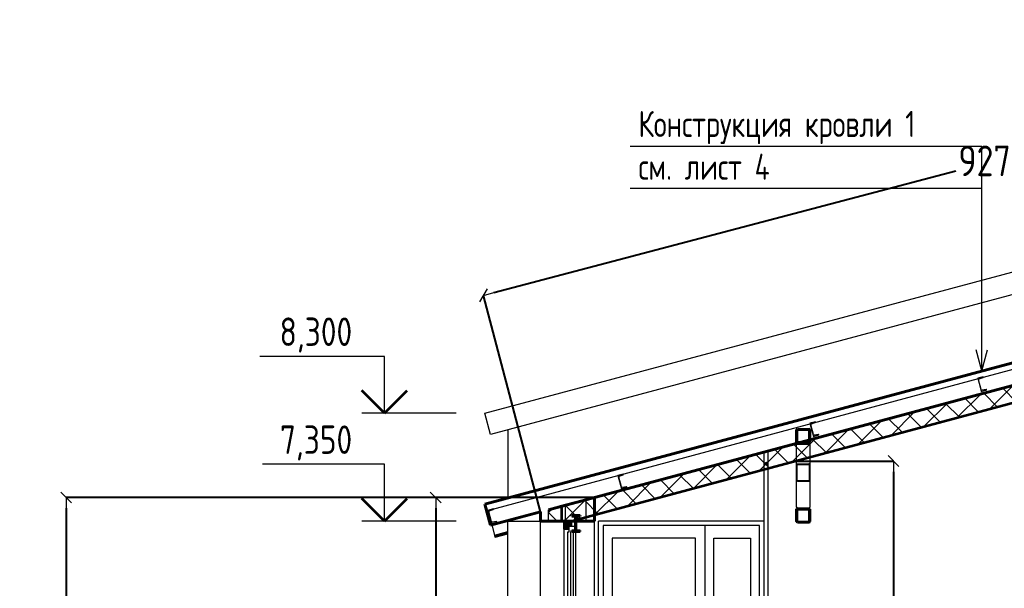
# Model space of a CAD drawing. Header units: millimetres. Extents: x 38742 to 132043, y -3942 to 12834.
# Drawn here: x 58562 to 67225, y 6758 to 11763 of the extents above; entities that cross this region are included whole.
import ezdxf

# ---------------------------------------------------------------- set-up
doc = ezdxf.new("R2010")
doc.units = ezdxf.units.MM
doc.header["$MEASUREMENT"] = 0
for name, color, linetype in [('- Спрятан', 7, 'Continuous'), ('Двери ArchiCAD', 7, 'Continuous'), ('крыша', 7, 'Continuous'), ('Окна ArchiCAD', 7, 'Continuous'), ('отделка', 7, 'Continuous'), ('размеры внутр', 7, 'Continuous'), ('стены наруж', 7, 'Continuous'), ('текст', 7, 'Continuous'), ('чертеж', 7, 'Continuous')]:
    doc.layers.add(name, color=color, linetype=linetype)
for name, color, linetype, lineweight in [('- Спрятан_Ном._пера__96', 7, 'Continuous', 13), ('- Спрятан_Ном._пера__98', 7, 'Continuous', 35), ('0_Ном._пера__95', 251, 'Continuous', 13), ('0_Ном._пера__97', 7, 'Continuous', 20), ('Двери ArchiCAD_Ном._пера__96', 7, 'Continuous', 13), ('Двери ArchiCAD_Ном._пера__97', 7, 'Continuous', 20), ('крыша_Ном._пера__96', 7, 'Continuous', 13), ('крыша_Ном._пера__99', 7, 'Continuous', 40), ('Окна ArchiCAD_Ном._пера__96', 7, 'Continuous', 13), ('Окна ArchiCAD_Ном._пера__97', 7, 'Continuous', 20), ('отделка_Ном._пера__96', 7, 'Continuous', 13), ('подп стены Инжзащита_Ном._пера__96', 7, 'Continuous', 13), ('подп стены Инжзащита_Ном._пера__97', 7, 'Continuous', 20), ('подп стены Инжзащита_Ном._пера__98', 7, 'Continuous', 35), ('стены наруж_Ном._пера__96', 7, 'Continuous', 13), ('стены наруж_Ном._пера__99', 7, 'Continuous', 40), ('текст_Ном._пера__1', 7, 'Continuous', 25), ('текст_Ном._пера__96', 7, 'Continuous', 13), ('чертеж_Ном._пера__96', 7, 'Continuous', 13), ('чертеж_Ном._пера__98', 7, 'Continuous', 35)]:
    doc.layers.add(name, color=color, linetype=linetype, lineweight=lineweight)
doc.styles.add('СГЕНЕРИР_СТИЛЬ_1', font='gost_2_304-81_type.ttf')
doc.dimstyles.new('СГЕНЕРИР_СТИЛЬ__1', dxfattribs={"dimtxt": 270.000005, "dimasz": 95, "dimexe": 0.18, "dimexo": 0, "dimgap": 0.09, "dimtad": 1, "dimtih": 1, "dimtoh": 1, "dimdec": 0, "dimzin": 0, "dimdsep": 46, "dimtxsty": 'СГЕНЕРИР_СТИЛЬ_1', "dimblk": 'ARROWHEAD_6', "dimblk1": 'ARROWHEAD_6', "dimblk2": 'ARROWHEAD_6', "dimcen": 0.09, "dimclrd": 7, "dimclre": 7, "dimclrt": 98, "dimadec": 0, "dimazin": 0, "dimtfac": 1, "dimtdec": 4, "dimtmove": 0, "dimatfit": 3, "dimfxl": 1, "dimtolj": 1, "dimtzin": 0, "dimarcsym": 0})
pattern_1 = [(45, (0, 0), (-106.06602, 106.06602), []), (135, (0, 0), (106.06602, 106.06602), [])]

# ---------------------------------------------------------------- blocks, each defined once
blk = doc.blocks.new('Элемент разреза_4_1')
at = {"layer": 'крыша_Ном._пера__99', "linetype": 'Continuous'}
for p, q in [((62655.7, 7500), (71745.7, 9935.7)), ((71745.7, 9735.7), (71745.7, 9935.7)), ((63215.7, 7450.1), (71745.7, 9735.7)), ((62705.7, 7313.4), (62655.7, 7500)), ((62705.7, 7313.4), (63145.7, 7431.3))]:
    blk.add_line(p, q, dxfattribs=at)
blk = doc.blocks.new('Элемент разреза_8_1')
at = {"layer": 'стены наруж_Ном._пера__96', "linetype": 'Continuous'}
blk.add_line((65145.7, 7967.2), (65145.7, 4950), dxfattribs=at)
blk = doc.blocks.new('Элемент разреза_9_1')
at = {"layer": 'отделка_Ном._пера__96', "linetype": 'Continuous'}
for p, q in [((62855.7, 8153.6), (62855.7, 7553.6)), ((62855.7, 7353.6), (62855.7, 7350)), ((62855.7, 7350), (62860.7, 7350)), ((62860.7, 7354.9), (62860.7, 7350))]:
    blk.add_line(p, q, dxfattribs=at)
blk = doc.blocks.new('Элемент разреза_11_1')
at = {"layer": 'отделка_Ном._пера__96', "linetype": 'Continuous'}
for p, q in [((62855.7, 550), (62855.7, 7350)), ((62860.7, 7350), (63145.7, 7350))]:
    blk.add_line(p, q, dxfattribs=at)
blk = doc.blocks.new('Элемент разреза_12_1')
at = {"layer": 'Двери ArchiCAD_Ном._пера__96', "linetype": 'Continuous'}
for p in [(63655.7, 4950), (65109.7, 7350)]:
    blk.add_line(p, (63655.7, 7350), dxfattribs=at)
at = {"layer": 'Двери ArchiCAD_Ном._пера__97', "linetype": 'Continuous'}
for p, q in [((63695.7, 7310), (63695.7, 4950)), ((65070.7, 7310), (63695.7, 7310)), ((64589.4, 7310), (64589.4, 7200)), ((65070.7, 4950), (65070.7, 7310)), ((65109.7, 7350), (65110.7, 7350)), ((65110.7, 7350), (65110.7, 7310)), ((65110.7, 7310), (65110.7, 4950)), ((63775.7, 7200), (63775.7, 5830)), ((64509.4, 7200), (63775.7, 7200)), ((64509.4, 5830), (64509.4, 7200)), ((64589.4, 7200), (64589.4, 5100)), ((64669.4, 5830), (64669.4, 7200)), ((64669.4, 7200), (64990.7, 7200)), ((64990.7, 7200), (64990.7, 5830)), ((63775.7, 5830), (64509.4, 5830)), ((64990.7, 5830), (64669.4, 5830)), ((63775.7, 5680), (63775.7, 5100)), ((64509.4, 5680), (63775.7, 5680)), ((64509.4, 5100), (64509.4, 5680)), ((64669.4, 5100), (64669.4, 5680)), ((64669.4, 5680), (64990.7, 5680)), ((64990.7, 5680), (64990.7, 5100)), ((63775.7, 5100), (64509.4, 5100)), ((64589.4, 5100), (64589.4, 4950)), ((64990.7, 5100), (64669.4, 5100))]:
    blk.add_line(p, q, dxfattribs=at)
blk = doc.blocks.new('Элемент разреза_13_1')
at = {"layer": 'стены наруж_Ном._пера__96', "linetype": 'Continuous'}
blk.add_line((65109.7, 7957.5), (65109.7, 7350), dxfattribs=at)
blk = doc.blocks.new('Элемент разреза_14_1')
at = {"layer": 'стены наруж_Ном._пера__96', "linetype": 'Continuous'}
h = blk.add_hatch(dxfattribs=at)
h.set_pattern_fill('УТЕПЛИТ_МЕЛКИЙ_0001', color=256, style=0, pattern_type=2)
h.set_pattern_definition(pattern_1)
h.paths.add_polyline_path([(63365.7, 7490.2), (63215.7, 7450.1), (63215.7, 7350), (63365.7, 7350)])
for p, q in [((63545.7, 7350), (63545.7, 7538.5)), ((63545.7, 7350), (63545.7, 7538.5)), ((63215.7, 7350), (63215.7, 7450.1)), ((63215.7, 7350), (63215.7, 7450.1)), ((63365.7, 7350), (63365.7, 7490.2)), ((63365.7, 7350), (63365.7, 7490.2))]:
    blk.add_line(p, q, dxfattribs=at)
at = {"layer": 'стены наруж_Ном._пера__99', "linetype": 'Continuous'}
for p, q in [((63365.7, 7490.2), (63545.7, 7538.5)), ((63545.7, 7538.5), (63595.7, 7551.9)), ((63595.7, 7551.9), (63620.7, 7558.6)), ((63620.7, 7350), (63620.7, 7558.6)), ((63215.7, 7450.1), (63365.7, 7490.2)), ((63145.7, 7350), (63145.7, 7431.3)), ((63419.7, 7393.1), (63419.7, 7400)), ((63419.7, 7400), (63492.7, 7400)), ((63419.7, 7393.1), (63446.8, 7393.1)), ((63451.8, 7391), (63446.8, 7393.1)), ((63453.8, 7386.1), (63451.8, 7391)), ((63453.8, 7350), (63453.8, 7386.1)), ((63458.5, 7386.1), (63460.6, 7391)), ((63458.5, 7350), (63458.5, 7386.1)), ((63460.6, 7391), (63465.5, 7393.1)), ((63465.5, 7393.1), (63492.7, 7393.1)), ((63492.7, 7393.1), (63492.7, 7400)), ((63145.7, 7350), (63165.7, 7350)), ((63165.7, 7350), (63215.7, 7350)), ((63215.7, 7350), (63365.7, 7350)), ((63365.7, 7350), (63453.8, 7350)), ((63458.5, 7350), (63545.7, 7350)), ((63545.7, 7350), (63595.7, 7350)), ((63595.7, 7350), (63620.7, 7350))]:
    blk.add_line(p, q, dxfattribs=at)
blk = doc.blocks.new('Элемент разреза_20_1')
at = {"layer": 'крыша_Ном._пера__96', "linetype": 'Continuous'}
for p, q in [((62655.7, 8300), (71745.7, 10735.7)), ((71745.7, 10535.7), (62705.7, 8113.4)), ((62705.7, 8113.4), (62655.7, 8300))]:
    blk.add_line(p, q, dxfattribs=at)
blk = doc.blocks.new('Элемент разреза_21_1')
at = {"layer": 'Окна ArchiCAD_Ном._пера__96', "linetype": 'Continuous'}
for points in [[(63420.7, 7305), (63420.7, 7350), (63350.7, 7350), (63350.7, 7280), (63395.7, 7280), (63395.7, 7305)], [(63395.7, 5020), (63350.7, 5020), (63350.7, 4950), (63420.7, 4950), (63420.7, 4995), (63395.7, 4995)]]:
    blk.add_hatch(color=256, dxfattribs=at).paths.add_polyline_path(points)
for p, q in [((63145.7, 4950), (63145.7, 7350)), ((63350.7, 7280), (63350.7, 5020)), ((63620.7, 4950), (63620.7, 7350))]:
    blk.add_line(p, q, dxfattribs=at)
at = {"layer": 'Окна ArchiCAD_Ном._пера__97', "linetype": 'Continuous'}
for p, q in [((63350.7, 7350), (63420.7, 7350)), ((63350.7, 7280), (63350.7, 7350)), ((63350.7, 7280), (63395.7, 7280)), ((63395.7, 7255), (63395.7, 7305)), ((63395.7, 7305), (63445.7, 7305)), ((63395.7, 7280), (63395.7, 7305)), ((63395.7, 7305), (63420.7, 7305)), ((63420.7, 7305), (63420.7, 7350)), ((63445.7, 7255), (63445.7, 7305)), ((63385.7, 7255), (63395.7, 7255)), ((63385.7, 5845), (63385.7, 7255)), ((63410.7, 5845), (63410.7, 7255)), ((63430.7, 7255), (63430.7, 5845)), ((63445.7, 7255), (63455.7, 7255)), ((63455.7, 5845), (63455.7, 7255)), ((63385.7, 5845), (63395.7, 5845)), ((63395.7, 5795), (63395.7, 5845)), ((63445.7, 5795), (63445.7, 5845)), ((63445.7, 5845), (63455.7, 5845)), ((63385.7, 5795), (63395.7, 5795)), ((63385.7, 5045), (63385.7, 5795)), ((63410.7, 5045), (63410.7, 5795)), ((63430.7, 5795), (63430.7, 5045)), ((63445.7, 5795), (63455.7, 5795)), ((63455.7, 5045), (63455.7, 5795)), ((63385.7, 5045), (63395.7, 5045)), ((63395.7, 4995), (63395.7, 5045)), ((63445.7, 4995), (63445.7, 5045)), ((63445.7, 5045), (63455.7, 5045)), ((63350.7, 5020), (63395.7, 5020)), ((63350.7, 4950), (63350.7, 5020)), ((63395.7, 4995), (63395.7, 5020)), ((63395.7, 4995), (63445.7, 4995)), ((63395.7, 4995), (63420.7, 4995)), ((63420.7, 4950), (63420.7, 4995))]:
    blk.add_line(p, q, dxfattribs=at)
blk = doc.blocks.new('Элемент разреза_43_1')
at = {"layer": '- Спрятан_Ном._пера__96', "linetype": 'Continuous', "lineweight": 25}
blk.add_hatch(color=7, dxfattribs=at).paths.add_polyline_path([(63492.7, 7260), (63492.7, 7266.9), (63465.5, 7266.9), (63460.6, 7269), (63458.5, 7273.9), (63458.5, 7386.1), (63460.6, 7391), (63465.5, 7393.1), (63492.7, 7393.1), (63492.7, 7400), (63419.7, 7400), (63419.7, 7393.1), (63446.8, 7393.1), (63451.8, 7391), (63453.8, 7386.1), (63453.8, 7273.9), (63451.8, 7269), (63446.8, 7266.9), (63419.7, 7266.9), (63419.7, 7260)])
at = {"layer": '- Спрятан_Ном._пера__98', "linetype": 'Continuous'}
for p, q in [((63419.7, 7400), (63492.7, 7400)), ((63419.7, 7393.1), (63419.7, 7400)), ((63419.7, 7393.1), (63446.8, 7393.1)), ((63451.8, 7391), (63446.8, 7393.1)), ((63453.8, 7386.1), (63451.8, 7391)), ((63453.8, 7273.9), (63453.8, 7386.1)), ((63458.5, 7386.1), (63460.6, 7391)), ((63458.5, 7273.9), (63458.5, 7386.1)), ((63460.6, 7391), (63465.5, 7393.1)), ((63465.5, 7393.1), (63492.7, 7393.1)), ((63492.7, 7393.1), (63492.7, 7400)), ((63419.7, 7266.9), (63446.8, 7266.9)), ((63419.7, 7260), (63419.7, 7266.9)), ((63419.7, 7260), (63492.7, 7260)), ((63446.8, 7266.9), (63451.8, 7269)), ((63451.8, 7269), (63453.8, 7273.9)), ((63460.6, 7269), (63458.5, 7273.9)), ((63465.5, 7266.9), (63460.6, 7269)), ((63465.5, 7266.9), (63492.7, 7266.9)), ((63492.7, 7260), (63492.7, 7266.9))]:
    blk.add_line(p, q, dxfattribs=at)
blk = doc.blocks.new('Элемент разреза_45_1')
at = {"layer": '- Спрятан_Ном._пера__96', "linetype": 'Continuous'}
for p, q in [((65109.7, 7861.4), (65145.7, 7871)), ((65109.7, 7852.6), (65145.7, 7862.3)), ((65109.7, 7846.6), (65145.7, 7856.3)), ((65109.7, 7843), (65145.7, 7852.7)), ((65109.7, 7841.5), (65145.7, 7851.2)), ((62715.7, 7316.1), (62739.7, 7226.3)), ((62739.7, 7226.3), (62855.7, 7257.4)), ((62739.7, 7226.3), (62741.2, 7220.9)), ((62741.2, 7220.9), (62741.9, 7218.2)), ((62741.9, 7218.2), (62855.7, 7248.7)), ((62741.9, 7218.2), (62743.4, 7212.6)), ((62743.4, 7212.6), (62855.7, 7242.7)), ((62743.4, 7212.6), (62743.7, 7211.5)), ((62743.7, 7211.5), (62744.3, 7209.2)), ((62744.3, 7209.2), (62855.7, 7239.1)), ((62744.3, 7209.2), (62744.7, 7207.8)), ((62744.7, 7207.8), (62855.7, 7237.6))]:
    blk.add_line(p, q, dxfattribs=at)
blk = doc.blocks.new('Элемент разреза_47_1')
at = {"layer": '- Спрятан_Ном._пера__96', "linetype": 'Continuous', "lineweight": 25}
h = blk.add_hatch(color=7, dxfattribs=at)
h.paths.add_polyline_path([(65406.2, 7460), (65399.1, 7457.1), (65396.2, 7450), (65396.2, 7350), (65399.1, 7342.9), (65406.2, 7340), (65506.2, 7340), (65513.2, 7342.9), (65516.2, 7350), (65516.2, 7450), (65513.2, 7457.1), (65506.2, 7460)])
h.paths.add_polyline_path([(65406.2, 7455), (65506.2, 7455), (65509.7, 7453.5), (65511.2, 7450), (65511.2, 7350), (65509.7, 7346.5), (65506.2, 7345), (65406.2, 7345), (65402.6, 7346.5), (65401.2, 7350), (65401.2, 7450), (65402.6, 7453.5)], flags=0)
at = {"layer": '- Спрятан_Ном._пера__98', "linetype": 'Continuous'}
for p, q in [((65396.2, 7450), (65399.1, 7457.1)), ((65396.2, 7350), (65396.2, 7450)), ((65399.1, 7457.1), (65406.2, 7460)), ((65401.2, 7450), (65402.6, 7453.5)), ((65401.2, 7350), (65401.2, 7450)), ((65402.6, 7453.5), (65406.2, 7455)), ((65406.2, 7460), (65506.2, 7460)), ((65406.2, 7455), (65506.2, 7455)), ((65513.2, 7457.1), (65506.2, 7460)), ((65509.7, 7453.5), (65506.2, 7455)), ((65511.2, 7450), (65509.7, 7453.5)), ((65511.2, 7350), (65511.2, 7450)), ((65516.2, 7450), (65513.2, 7457.1)), ((65516.2, 7350), (65516.2, 7450)), ((65399.1, 7342.9), (65396.2, 7350)), ((65406.2, 7340), (65399.1, 7342.9)), ((65402.6, 7346.5), (65401.2, 7350)), ((65406.2, 7345), (65402.6, 7346.5)), ((65406.2, 7345), (65506.2, 7345)), ((65406.2, 7340), (65506.2, 7340)), ((65506.2, 7345), (65509.7, 7346.5)), ((65506.2, 7340), (65513.2, 7342.9)), ((65509.7, 7346.5), (65511.2, 7350)), ((65513.2, 7342.9), (65516.2, 7350))]:
    blk.add_line(p, q, dxfattribs=at)
blk = doc.blocks.new('Элемент разреза_48_1')
at = {"layer": '- Спрятан_Ном._пера__96', "linetype": 'Continuous', "lineweight": 25}
h = blk.add_hatch(color=7, dxfattribs=at)
h.paths.add_polyline_path([(65406.2, 8160), (65399.1, 8157.1), (65396.2, 8150), (65396.2, 8050), (65399.1, 8042.9), (65406.2, 8040), (65506.2, 8040), (65513.2, 8042.9), (65516.2, 8050), (65516.2, 8150), (65513.2, 8157.1), (65506.2, 8160)])
h.paths.add_polyline_path([(65406.2, 8155), (65506.2, 8155), (65509.7, 8153.5), (65511.2, 8150), (65511.2, 8050), (65509.7, 8046.5), (65506.2, 8045), (65406.2, 8045), (65402.6, 8046.5), (65401.2, 8050), (65401.2, 8150), (65402.6, 8153.5)], flags=0)
at = {"layer": '- Спрятан_Ном._пера__98', "linetype": 'Continuous'}
for p, q in [((65396.2, 8150), (65399.1, 8157.1)), ((65396.2, 8050), (65396.2, 8150)), ((65399.1, 8157.1), (65406.2, 8160)), ((65401.2, 8150), (65402.6, 8153.5)), ((65401.2, 8050), (65401.2, 8150)), ((65402.6, 8153.5), (65406.2, 8155)), ((65406.2, 8160), (65506.2, 8160)), ((65406.2, 8155), (65506.2, 8155)), ((65513.2, 8157.1), (65506.2, 8160)), ((65509.7, 8153.5), (65506.2, 8155)), ((65511.2, 8150), (65509.7, 8153.5)), ((65511.2, 8050), (65511.2, 8150)), ((65516.2, 8150), (65513.2, 8157.1)), ((65516.2, 8050), (65516.2, 8150)), ((65399.1, 8042.9), (65396.2, 8050)), ((65406.2, 8040), (65399.1, 8042.9)), ((65402.6, 8046.5), (65401.2, 8050)), ((65406.2, 8045), (65402.6, 8046.5)), ((65406.2, 8045), (65506.2, 8045)), ((65406.2, 8040), (65506.2, 8040)), ((65506.2, 8045), (65509.7, 8046.5)), ((65506.2, 8040), (65513.2, 8042.9)), ((65509.7, 8046.5), (65511.2, 8050)), ((65513.2, 8042.9), (65516.2, 8050))]:
    blk.add_line(p, q, dxfattribs=at)
blk = doc.blocks.new('Элемент разреза_49_1')
at = {"layer": '- Спрятан_Ном._пера__96', "linetype": 'Continuous'}
for p, q in [((65396.2, 8027), (65396.9, 8027)), ((65396.2, 7842.3), (65396.2, 8027)), ((65396.9, 8027), (65399.1, 8027)), ((65399.1, 8027), (65402.3, 8027)), ((65402.3, 8027), (65406.2, 8027)), ((65406.2, 8027), (65506.2, 8027)), ((65506.2, 8027), (65510, 8027)), ((65510, 8027), (65513.2, 8027)), ((65513.2, 8027), (65515.4, 8027)), ((65515.4, 8027), (65516.2, 8027)), ((65516.2, 7842.3), (65516.2, 8027)), ((65396.2, 7473), (65396.2, 7475.8)), ((65396.2, 7473), (65396.9, 7473)), ((65515.5, 7473), (65516.2, 7473)), ((65516.2, 7473), (65516.2, 7475.8))]:
    blk.add_line(p, q, dxfattribs=at)
blk = doc.blocks.new('Элемент разреза_50_1')
at = {"layer": '- Спрятан_Ном._пера__96', "linetype": 'Continuous'}
h = blk.add_hatch(color=256, dxfattribs=at)
h.paths.add_polyline_path([(65506.2, 7701.4), (65510, 7702.4), (65513.2, 7705.2), (65515.4, 7709.3), (65516.2, 7714.2), (65516.2, 7842.3), (65515.4, 7847.2), (65513.2, 7851.3), (65510, 7854.1), (65506.2, 7855.1), (65406.2, 7855.1), (65402.3, 7854.1), (65399.1, 7851.3), (65396.9, 7847.2), (65396.2, 7842.3), (65396.2, 7714.2), (65396.9, 7709.3), (65399.1, 7705.2), (65402.3, 7702.4), (65406.2, 7701.4)])
h.paths.add_polyline_path([(65506.2, 7707.8), (65406.2, 7707.8), (65404.2, 7708.3), (65402.6, 7709.7), (65401.5, 7711.8), (65401.2, 7714.2), (65401.2, 7842.3), (65401.5, 7844.7), (65402.6, 7846.8), (65404.2, 7848.2), (65406.2, 7848.7), (65506.2, 7848.7), (65508.1, 7848.2), (65509.7, 7846.8), (65510.8, 7844.7), (65511.2, 7842.3), (65511.2, 7714.2), (65510.8, 7711.8), (65509.7, 7709.7), (65508.1, 7708.3)], flags=0)
for p, q in [((65396.2, 7842.3), (65396.9, 7847.2)), ((65396.2, 7714.2), (65396.2, 7842.3)), ((65396.9, 7847.2), (65399.1, 7851.3)), ((65399.1, 7851.3), (65402.3, 7854.1)), ((65401.2, 7842.3), (65401.5, 7844.7)), ((65401.2, 7714.2), (65401.2, 7842.3)), ((65401.5, 7844.7), (65402.6, 7846.8)), ((65402.3, 7854.1), (65406.2, 7855.1)), ((65402.6, 7846.8), (65404.2, 7848.2)), ((65404.2, 7848.2), (65406.2, 7848.7)), ((65406.2, 7855.1), (65506.2, 7855.1)), ((65406.2, 7848.7), (65506.2, 7848.7)), ((65510, 7854.1), (65506.2, 7855.1)), ((65508.1, 7848.2), (65506.2, 7848.7)), ((65509.7, 7846.8), (65508.1, 7848.2)), ((65510.8, 7844.7), (65509.7, 7846.8)), ((65513.2, 7851.3), (65510, 7854.1)), ((65511.2, 7842.3), (65510.8, 7844.7)), ((65511.2, 7714.2), (65511.2, 7842.3)), ((65515.4, 7847.2), (65513.2, 7851.3)), ((65516.2, 7842.3), (65515.4, 7847.2)), ((65516.2, 7714.2), (65516.2, 7842.3)), ((65396.2, 7475.8), (65396.2, 7714.2)), ((65396.9, 7709.3), (65396.2, 7714.2)), ((65401.5, 7711.8), (65401.2, 7714.2)), ((65402.6, 7709.7), (65401.5, 7711.8)), ((65404.2, 7708.3), (65402.6, 7709.7)), ((65508.1, 7708.3), (65509.7, 7709.7)), ((65509.7, 7709.7), (65510.8, 7711.8)), ((65510.8, 7711.8), (65511.2, 7714.2)), ((65515.4, 7709.3), (65516.2, 7714.2)), ((65516.2, 7475.8), (65516.2, 7714.2)), ((65399.1, 7705.2), (65396.9, 7709.3)), ((65402.3, 7702.4), (65399.1, 7705.2)), ((65406.2, 7701.4), (65402.3, 7702.4)), ((65406.2, 7707.8), (65404.2, 7708.3)), ((65406.2, 7707.8), (65506.2, 7707.8)), ((65406.2, 7701.4), (65506.2, 7701.4)), ((65506.2, 7707.8), (65508.1, 7708.3)), ((65506.2, 7701.4), (65510, 7702.4)), ((65510, 7702.4), (65513.2, 7705.2)), ((65513.2, 7705.2), (65515.4, 7709.3)), ((65396.2, 7475.8), (65396.9, 7472.8)), ((65396.9, 7472.8), (65399.1, 7470.2)), ((65399.1, 7470.2), (65402.3, 7468.5)), ((65402.3, 7468.5), (65406.2, 7468)), ((65406.2, 7468), (65506.2, 7468)), ((65506.2, 7468), (65510, 7468.5)), ((65510, 7468.5), (65513.2, 7470.2)), ((65513.2, 7470.2), (65515.4, 7472.8)), ((65515.4, 7472.8), (65516.2, 7475.8))]:
    blk.add_line(p, q, dxfattribs=at)
blk = doc.blocks.new('Элемент разреза_51_1')
at = {"layer": '- Спрятан_Ном._пера__96', "linetype": 'Continuous'}
for p, q in [((65399.1, 8029.8), (65396.9, 8027.2)), ((65396.9, 8027.2), (65396.9, 8027)), ((65402.3, 8031.5), (65399.1, 8029.8)), ((65406.2, 8032), (65402.3, 8031.5)), ((65506.2, 8032), (65406.2, 8032)), ((65510, 8031.5), (65506.2, 8032)), ((65513.2, 8029.8), (65510, 8031.5)), ((65515.4, 8027.2), (65513.2, 8029.8)), ((65515.5, 8027), (65515.4, 8027.2))]:
    blk.add_line(p, q, dxfattribs=at)
blk = doc.blocks.new('Отметка высоты (ГОСТ)[4]_1', base_point=(61772.3, 7350))
at = {"layer": 'чертеж_Ном._пера__96', "linetype": 'Continuous'}
for p, q in [((61772.3, 7850), (60699, 7850)), ((61772.3, 7350), (61772.3, 7850)), ((62403.6, 7350), (61572.3, 7350))]:
    blk.add_line(p, q, dxfattribs=at)
at = {"layer": 'чертеж_Ном._пера__98', "linetype": 'Continuous'}
for q in [(61572.3, 7550), (61972.3, 7550)]:
    blk.add_line((61772.3, 7350), q, dxfattribs=at)
at = {"layer": 'чертеж_Ном._пера__96', "insert": (61572.3, 7883.5), "char_height": 250, "attachment_point": 9, "style": 'СГЕНЕРИР_СТИЛЬ_1'}
blk.add_mtext('{7,350\\A1{\\H.66x;\\S^  ;}}', dxfattribs=at)
blk = doc.blocks.new('Отметка высоты (ГОСТ)[5]_1', base_point=(61772.3, 8300))
at = {"layer": 'чертеж_Ном._пера__96', "linetype": 'Continuous'}
for p, q in [((61772.3, 8800), (60674.7, 8800)), ((61772.3, 8300), (61772.3, 8800)), ((62403.6, 8300), (61572.3, 8300))]:
    blk.add_line(p, q, dxfattribs=at)
at = {"layer": 'чертеж_Ном._пера__98', "linetype": 'Continuous'}
for q in [(61572.3, 8500), (61972.3, 8500)]:
    blk.add_line((61772.3, 8300), q, dxfattribs=at)
at = {"layer": 'чертеж_Ном._пера__96', "insert": (61572.3, 8833.5), "char_height": 250, "attachment_point": 9, "style": 'СГЕНЕРИР_СТИЛЬ_1'}
blk.add_mtext('{8,300\\A1{\\H.66x;\\S^  ;}}', dxfattribs=at)
blk = doc.blocks.new('Линия_1_1', base_point=(67027.6, 8671.5))
at = {"layer": 'текст_Ном._пера__96', "linetype": 'Continuous'}
for q in [(67027.6, 10647.5), (66977.6, 8858.1), (67077.6, 8858.1)]:
    blk.add_line((67027.6, 8671.5), q, dxfattribs=at)
blk = doc.blocks.new('ARROWHEAD_6')
at = {"color": 0, "linetype": 'Continuous', "lineweight": 0}
for p, q in [((0, 0), (-1, 0)), ((-0.5, -0.5), (0.5, 0.5))]:
    blk.add_line(p, q, dxfattribs=at)
blk = doc.blocks.new('*D192')
at = {"layer": 'Defpoints', "color": 0, "linetype": 'Continuous', "transparency": 16777216}
for p in [(63620.7, 7558.6), (58971.4, 0), (63620.7, 0)]:
    blk.add_point(p, dxfattribs=at)
at = {"layer": 'размеры внутр', "color": 7, "linetype": 'Continuous', "lineweight": -2, "transparency": 16777216}
for p, q in [((63620.7, 7558.6), (58971.2, 7558.6)), ((58971.4, 7463.6), (58971.4, 3914.4)), ((58971.4, 95), (58971.4, 3644.2)), ((63620.7, 0), (58971.2, 0))]:
    blk.add_line(p, q, dxfattribs=at)
at = {"layer": 'размеры внутр', "color": 7, "linetype": 'Continuous', "lineweight": -2, "transparency": 16777216, "xscale": 95, "yscale": 95, "zscale": 95}
for p, rotation in [((58971.4, 7558.6), 90), ((58971.4, 0), 270)]:
    blk.add_blockref('ARROWHEAD_6', p, dxfattribs=dict(at, rotation=rotation))
at = {"layer": 'размеры внутр', "color": 98, "linetype": 'Continuous', "transparency": 16777216, "insert": (58971.4, 3779.3), "char_height": 270, "attachment_point": 5, "style": 'СГЕНЕРИР_СТИЛЬ_1'}
blk.add_mtext('\\A1;7559', dxfattribs=at)
blk = doc.blocks.new('*D194')
at = {"layer": 'Defpoints', "color": 0, "linetype": 'Continuous', "transparency": 16777216}
for p in [(71612.5, 11705.4), (72115.7, 9800), (63145.7, 7431.3)]:
    blk.add_point(p, dxfattribs=at)
at = {"layer": 'размеры внутр', "color": 7, "linetype": 'Continuous', "lineweight": -2, "transparency": 16777216}
for p, q in [((72115.7, 9800), (71612.5, 11705.5)), ((71520.7, 11681.1), (67455.7, 10607.7)), ((62734.4, 9360.9), (66799.4, 10434.4)), ((63145.7, 7431.3), (62642.5, 9336.8))]:
    blk.add_line(p, q, dxfattribs=at)
at = {"layer": 'размеры внутр', "color": 7, "linetype": 'Continuous', "lineweight": -2, "transparency": 16777216, "xscale": 95, "yscale": 95, "zscale": 95}
for p, rotation in [((71612.5, 11705.4), 14.79240899936176), ((62642.5, 9336.7), 194.7924089993618)]:
    blk.add_blockref('ARROWHEAD_6', p, dxfattribs=dict(at, rotation=rotation))
at = {"layer": 'размеры внутр', "color": 98, "linetype": 'Continuous', "transparency": 16777216, "insert": (67127.5, 10521), "char_height": 270, "attachment_point": 5, "style": 'СГЕНЕРИР_СТИЛЬ_1'}
blk.add_mtext('\\A1;9277', dxfattribs=at)
blk = doc.blocks.new('*D197')
at = {"layer": 'Defpoints', "color": 0, "linetype": 'Continuous', "transparency": 16777216}
for p in [(65396.2, 7879), (65396.2, 4950), (66249.8, 4950)]:
    blk.add_point(p, dxfattribs=at)
at = {"layer": 'размеры внутр', "color": 7, "linetype": 'Continuous', "lineweight": -2, "transparency": 16777216}
for p, q in [((65396.2, 7879), (66250, 7879)), ((66249.8, 7784), (66249.8, 6549.6)), ((66249.8, 5045), (66249.8, 6279.4)), ((65396.2, 4950), (66250, 4950))]:
    blk.add_line(p, q, dxfattribs=at)
at = {"layer": 'размеры внутр', "color": 7, "linetype": 'Continuous', "lineweight": -2, "transparency": 16777216, "xscale": 95, "yscale": 95, "zscale": 95}
for p, rotation in [((66249.8, 7879), 90), ((66249.8, 4950), 270)]:
    blk.add_blockref('ARROWHEAD_6', p, dxfattribs=dict(at, rotation=rotation))
at = {"layer": 'размеры внутр', "color": 98, "linetype": 'Continuous', "transparency": 16777216, "insert": (66249.8, 6414.5), "char_height": 270, "attachment_point": 5, "style": 'СГЕНЕРИР_СТИЛЬ_1'}
blk.add_mtext('\\A1;2929', dxfattribs=at)
blk = doc.blocks.new('*D198')
at = {"layer": 'Defpoints', "color": 0, "linetype": 'Continuous', "transparency": 16777216}
for p in [(63620.7, 7558.6), (62222.5, 4950), (63695.7, 4950)]:
    blk.add_point(p, dxfattribs=at)
at = {"layer": 'размеры внутр', "color": 7, "linetype": 'Continuous', "lineweight": -2, "transparency": 16777216}
for p, q in [((63620.7, 7558.6), (62222.4, 7558.6)), ((62222.5, 7463.6), (62222.5, 6389.4)), ((62222.5, 5045), (62222.5, 6119.2)), ((63695.7, 4950), (62222.4, 4950))]:
    blk.add_line(p, q, dxfattribs=at)
at = {"layer": 'размеры внутр', "color": 7, "linetype": 'Continuous', "lineweight": -2, "transparency": 16777216, "xscale": 95, "yscale": 95, "zscale": 95}
for p, rotation in [((62222.5, 7558.6), 90), ((62222.5, 4950), 270)]:
    blk.add_blockref('ARROWHEAD_6', p, dxfattribs=dict(at, rotation=rotation))
at = {"layer": 'размеры внутр', "color": 98, "linetype": 'Continuous', "transparency": 16777216, "insert": (62222.5, 6254.3), "char_height": 270, "attachment_point": 5, "style": 'СГЕНЕРИР_СТИЛЬ_1'}
blk.add_mtext('\\A1;2609', dxfattribs=at)

msp = doc.modelspace()

# ---------------------------------------------------------------- hatches: boundary and pattern name
at = {"layer": '0_Ном._пера__95', "linetype": 'Continuous'}
for points in [[(67021.8, 8491.4), (67069.8, 8504.3), (67069.2, 8506.6, 0.388879), (67066.3, 8508.5), (67029.8, 8502, -0.388879), (67022, 8507), (66998.7, 8593.9, -0.388879), (67003, 8602.1), (67037.8, 8614.7, 0.388879), (67039.4, 8617.8), (67038.8, 8620.2), (66990.7, 8607.3)], [(65546.3, 8096), (65594.3, 8108.9), (65593.7, 8111.2, 0.388879), (65590.7, 8113.1), (65554.3, 8106.6, -0.388879), (65546.4, 8111.6), (65523.2, 8198.5, -0.388879), (65527.4, 8206.7), (65562.3, 8219.4, 0.388879), (65563.9, 8222.5), (65563.2, 8224.8), (65515.2, 8211.9)], [(63855.7, 7635.2), (63903.7, 7648.1), (63903.1, 7650.4, 0.388879), (63900.1, 7652.3), (63863.6, 7645.8, -0.388879), (63855.8, 7650.8), (63832.5, 7737.7, -0.388879), (63836.8, 7745.9), (63871.6, 7758.5, 0.388879), (63873.2, 7761.6), (63872.6, 7764), (63824.6, 7751.1)], [(62712, 7328.8), (62760.1, 7341.6), (62759.4, 7344, 0.388879), (62756.5, 7345.8), (62720, 7339.4, -0.388879), (62712.2, 7344.4), (62688.9, 7431.2, -0.388879), (62693.2, 7439.5), (62728, 7452.1, 0.388879), (62729.6, 7455.2), (62729, 7457.5), (62681, 7444.7)]]:
    msp.add_hatch(color=256, dxfattribs=at).paths.add_polyline_path(points)
at = {"layer": 'подп стены Инжзащита_Ном._пера__97', "linetype": 'Continuous'}
h = msp.add_hatch(dxfattribs=at)
h.set_pattern_fill('УТЕПЛИТ_МЕЛКИЙ_0001', color=256, style=0, pattern_type=2)
h.set_pattern_definition(pattern_1)
h.paths.add_polyline_path([(63421.8, 7350), (63330.7, 7350), (63330.7, 7480.9), (71980.7, 9798.6), (71980.7, 9643.3)])

# ---------------------------------------------------------------- linework, layer by layer
at = {"layer": '0_Ном._пера__97', "linetype": 'Continuous'}
for p, q in [((67038.8, 8620.2), (66990.7, 8607.3)), ((66990.7, 8607.3), (67021.8, 8491.4)), ((67022, 8507), (66998.7, 8593.9)), ((67003, 8602.1), (67037.8, 8614.7)), ((67039.4, 8617.8), (67038.8, 8620.2)), ((67021.8, 8491.4), (67069.8, 8504.3)), ((67066.3, 8508.5), (67029.8, 8502)), ((67069.8, 8504.3), (67069.2, 8506.6)), ((65563.2, 8224.8), (65515.2, 8211.9)), ((65515.2, 8211.9), (65546.3, 8096)), ((65546.4, 8111.6), (65523.2, 8198.5)), ((65527.4, 8206.7), (65562.3, 8219.4)), ((65563.9, 8222.5), (65563.2, 8224.8)), ((65546.3, 8096), (65594.3, 8108.9)), ((65590.7, 8113.1), (65554.3, 8106.6)), ((65594.3, 8108.9), (65593.7, 8111.2)), ((63872.6, 7764), (63824.6, 7751.1)), ((63824.6, 7751.1), (63855.7, 7635.2)), ((63855.8, 7650.8), (63832.5, 7737.7)), ((63836.8, 7745.9), (63871.6, 7758.5)), ((63873.2, 7761.6), (63872.6, 7764)), ((63855.7, 7635.2), (63903.7, 7648.1)), ((63900.1, 7652.3), (63863.6, 7645.8)), ((63903.7, 7648.1), (63903.1, 7650.4)), ((62729, 7457.5), (62681, 7444.7)), ((62693.2, 7439.5), (62728, 7452.1)), ((62729.6, 7455.2), (62729, 7457.5)), ((62681, 7444.7), (62712, 7328.8)), ((62712.2, 7344.4), (62688.9, 7431.2)), ((62712, 7328.8), (62760.1, 7341.6)), ((62756.5, 7345.8), (62720, 7339.4)), ((62760.1, 7341.6), (62759.4, 7344))]:
    msp.add_line(p, q, dxfattribs=at)
for centre, radius, start, end in [((67005.3, 8595.6), 6.86, 109.99999, 194.99999), ((67036.9, 8617.2), 2.57, 289.98394, 14.98394), ((67028.6, 8508.8), 6.86, 195.01892, 280.01892), ((67066.7, 8505.9), 2.57, 14.99999, 99.99999), ((65529.8, 8200.3), 6.86, 109.99999, 194.99999), ((65561.4, 8221.8), 2.57, 289.98394, 14.98394), ((65553.1, 8113.4), 6.86, 195.01892, 280.01892), ((65591.2, 8110.6), 2.57, 14.99999, 99.99999), ((63839.2, 7739.4), 6.86, 109.99999, 194.99999), ((63870.8, 7761), 2.57, 289.98394, 14.98394), ((63862.4, 7652.6), 6.86, 195.01892, 280.01892), ((63900.6, 7649.7), 2.57, 14.99999, 99.99999), ((62727.1, 7454.5), 2.57, 289.98394, 14.98394), ((62695.6, 7433), 6.86, 109.99999, 194.99999), ((62718.8, 7346.1), 6.86, 195.01892, 280.01892), ((62757, 7343.3), 2.57, 14.99999, 99.99999)]:
    msp.add_arc(centre, radius, start, end, dxfattribs=at)
at = {"layer": 'подп стены Инжзащита_Ном._пера__96', "linetype": 'Continuous'}
msp.add_line((62681, 7444.7), (71702.3, 9869.7), dxfattribs=at)
at = {"layer": 'подп стены Инжзащита_Ном._пера__98', "linetype": 'Continuous', "flags": 128}
msp.add_lwpolyline([(63421.8, 7350), (63330.7, 7350), (63330.7, 7480.9), (71980.7, 9798.6), (71980.7, 9643.3)], close=True, dxfattribs=at)
at = {"layer": 'текст_Ном._пера__96', "linetype": 'Continuous'}
for p, q in [((67027.6, 10647.5), (63934.5, 10647.5)), ((67027.6, 10277.5), (63934.5, 10277.5))]:
    msp.add_line(p, q, dxfattribs=at)

# ---------------------------------------------------------------- block references
at = {"layer": '- Спрятан'}
for name in ['Элемент разреза_48_1', 'Элемент разреза_49_1', 'Элемент разреза_51_1', 'Элемент разреза_45_1', 'Элемент разреза_50_1', 'Элемент разреза_47_1', 'Элемент разреза_43_1']:
    msp.add_blockref(name, (0, 0), dxfattribs=at)
at = {"layer": 'Двери ArchiCAD'}
msp.add_blockref('Элемент разреза_12_1', (0, 0), dxfattribs=at)
at = {"layer": 'крыша'}
for name in ['Элемент разреза_20_1', 'Элемент разреза_4_1']:
    msp.add_blockref(name, (0, 0), dxfattribs=at)
at = {"layer": 'Окна ArchiCAD'}
msp.add_blockref('Элемент разреза_21_1', (0, 0), dxfattribs=at)
at = {"layer": 'отделка'}
for name in ['Элемент разреза_9_1', 'Элемент разреза_11_1']:
    msp.add_blockref(name, (0, 0), dxfattribs=at)
at = {"layer": 'стены наруж'}
for name in ['Элемент разреза_13_1', 'Элемент разреза_8_1', 'Элемент разреза_14_1']:
    msp.add_blockref(name, (0, 0), dxfattribs=at)
at = {"layer": 'текст', "linetype": 'Continuous'}
msp.add_blockref('Линия_1_1', (67027.6, 8671.5), dxfattribs=at)
at = {"layer": 'чертеж', "linetype": 'Continuous'}
for name, p in [('Отметка высоты (ГОСТ)[5]_1', (61772.3, 8300)), ('Отметка высоты (ГОСТ)[4]_1', (61772.3, 7350))]:
    msp.add_blockref(name, p, dxfattribs=at)

# ---------------------------------------------------------------- texts
at = {"layer": 'текст_Ном._пера__1', "linetype": 'Continuous', "insert": (64006.2, 10657.5), "char_height": 230, "attachment_point": 4, "line_spacing_factor": 0.982247, "style": 'СГЕНЕРИР_СТИЛЬ_1'}
msp.add_mtext('{\\W0.950000x;Конструкция кровли 1\\Pсм. лист 4}', dxfattribs=at)

# ---------------------------------------------------------------- dimensions: what is measured, and where the dimension line sits
at = {"layer": 'размеры внутр', "linetype": 'Continuous'}
dim = msp.add_aligned_dim(p1=(63145.7, 7431.3), p2=(72115.7, 9800), distance=1970.7, dimstyle='СГЕНЕРИР_СТИЛЬ__1', dxfattribs=at)
dim.commit()
dim.dimension.update_dxf_attribs({"geometry": '*D194', "text_midpoint": (67127.5, 10521)})
for base, p1, p2, picture, middle in [((66249.8, 4950), (65396.2, 7879), (65396.2, 4950), '*D197', (66249.8, 6414.5)), ((58971.4, 0), (63620.7, 7558.6), (63620.7, 0), '*D192', (58971.4, 3779.3)), ((62222.5, 4950), (63620.7, 7558.6), (63695.7, 4950), '*D198', (62222.5, 6254.3))]:
    dim = msp.add_linear_dim(base=base, p1=p1, p2=p2, angle=90, dimstyle='СГЕНЕРИР_СТИЛЬ__1', dxfattribs=at)
    dim.commit()
    dim.dimension.update_dxf_attribs({"geometry": picture, "text_midpoint": middle})

doc.saveas('drawing.dxf')
